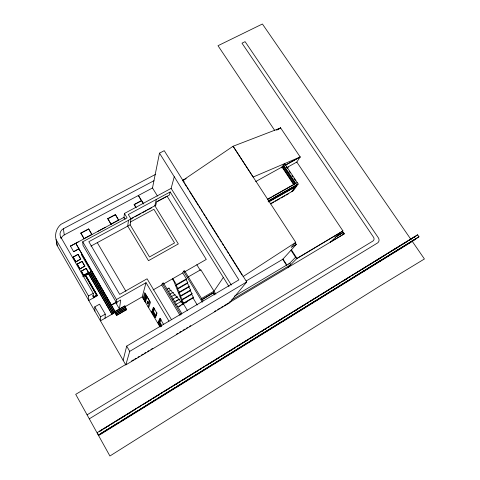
<?xml version="1.0" encoding="UTF-8"?>
<svg xmlns="http://www.w3.org/2000/svg" width="480" height="480" viewBox="0 0 480 480"><rect width="100%" height="100%" fill="white"/><g stroke="black" fill="none" stroke-linecap="round" stroke-linejoin="round"><path stroke-width="0.72" d="M97.638 231.492L105.306 227.358M105.054 318.204L105.27 314.124L99.522 304.182L94.8 306.864L100.542 316.836L100.452 320.85L114.936 312.528L115.062 311.436L75.768 243.312L111.468 305.25L120.702 299.982L119.418 308.934L115.716 302.58M107.802 218.622L111.03 224.274L107.802 218.622L115.398 214.548L118.62 220.182L115.398 214.548M97.302 432.558L98.58 435.576L412.308 241.422L418.962 236.748L417.618 234.804L97.302 432.558L97.302 433.272M88.44 273.372L111.978 314.232L88.452 273.654L91.368 271.014L115.596 312.696L116.622 315.432L126.432 309.78L125.082 307.476M112.002 314.01L113.022 313.152L89.412 272.466M123.924 218.022L124.416 213.486L171.126 188.388L174.258 176.742M113.022 313.152L114.042 312.294L90.384 271.56M111.51 304.788L116.148 302.142L116.454 299.532L82.746 241.8L127.068 217.884L124.416 213.486M117.024 301.98L116.844 303.462L116.124 302.226M128.49 220.242L127.734 226.116L148.506 260.67L178.32 243.936L154.866 205.74L156.276 199.446M130.248 222.102L153.906 209.28L174.54 242.94L149.502 256.962L130.14 224.814L130.95 218.91L128.298 214.512L170.178 191.964L229.002 286.566M135.96 207.69L134.184 204.486L141.624 200.496L143.796 204.054M141.624 200.496L141.57 200.838L138.342 195.432L141.582 200.736L134.154 204.72M126.42 309.846L124.944 305.766L115.062 311.436M157.488 196.068L152.496 187.98L159.486 153.15L164.238 150.678L246.72 281.97L229.308 303.048L125.784 364.908L57.192 245.61L56.082 239.616A16.248 15.396 -8.5 0 1 60.852 224.394L155.73 174.27M123.126 360.282L126.684 346.122L238.86 279.906L159.486 153.15M170.178 191.964L169.344 195.066L156.534 201.978L155.79 205.242L130.152 219.108M124.74 306.894L142.206 296.868L146.04 282.684L168.96 321.12M143.106 298.386L144.708 292.632L150.45 302.298L148.65 307.74M143.67 299.34L145.224 293.856L149.79 301.536L148.08 306.786M144.234 300.294L145.812 294.84M125.784 364.908L129.72 351.366L246.72 281.97M144.69 301.056L146.28 295.626M144.972 301.53L146.568 296.118M145.422 302.298L147.036 296.904M147.126 302.736L147.936 301.176L148.572 302.25L147.756 303.804L147.126 302.736L147.516 302.508M147.756 303.804L148.572 302.25M151.728 311.88L153.396 307.254L156.936 313.218L155.16 317.676L151.728 311.88L152.406 311.484L153.852 307.512M153.102 289.95L161.766 284.976L162.33 283.428L163.35 282.84L181.782 313.476M156.924 312.864L155.496 316.464L152.856 312.018L154.218 308.31M152.856 312.018L153.534 311.622L154.686 308.526M168.666 288.75L168.954 288.048L170.664 290.886M160.452 326.604L158.034 322.524L159.9 318.204L163.47 324.21M158.034 322.524L158.808 322.068L160.428 318.354M161.544 326.448L159.27 322.608L160.752 319.248M174.72 295.218L172.986 292.344L172.68 293.04L170.964 290.184L168.408 291.666M181.728 305.088L182.952 304.374L183.666 303.042L181.884 300.09L182.238 299.406L180.45 296.442L180.798 295.74L179.004 292.776L179.352 292.056L177.552 289.08L177.894 288.342L176.088 285.36L176.424 284.604L186.384 278.856L182.766 272.922L183.534 271.218L184.53 270.642L203.016 300.9M159.27 322.608L159.852 322.266L161.052 319.572M116.928 420.54L115.476 421.722M182.952 304.374L181.182 301.44L180.834 302.112L179.07 299.196L178.854 299.634L177.102 296.73L176.778 297.414L175.038 294.528L171.174 296.772M176.088 285.36L186.006 279.636L186.384 278.856M119.214 419.124L117.876 420.24M177.552 289.08L187.428 283.356L187.812 282.6L186.006 279.636M179.004 292.776L188.844 287.052L189.228 286.314L187.428 283.356M182.238 304.374L182.67 303.576L174 281.562L172.578 279.21L172.812 278.64L176.424 284.604M180.45 296.442L190.248 290.73L190.644 290.004L188.844 287.052M181.884 300.09L191.646 294.378L192.042 293.67L190.248 290.73M177.792 306.948L193.032 298.002L193.434 297.318L191.646 294.378M281.484 167.886L283.398 164.832L284.886 164.01L298.194 184.02L293.364 190.722L270.396 203.73M282.684 167.406L283.632 165.894L294.99 182.988L293.976 184.422L282.684 167.406L284.058 165.984M284.202 165.102L284.886 164.01M296.412 162.654L300.174 156.978L280.656 127.95L233.088 146.25L182.664 180.48L183.876 182.412M223.332 277.446L214.008 291.156L201.534 298.506M202.002 299.79L213.66 292.644L214.77 294.444M268.302 201.954L294.75 187.014L295.764 185.598L268.542 200.964M136.254 408.606L132.762 411.042M138.51 407.214L138.126 407.736L139.974 406.596M229.23 302.646L230.4 301.224M156.948 396.108L157.512 395.484M285.408 165.162L300.174 156.978L253.134 177.042L233.088 146.25L295.746 242.37L291.198 247.422L296.31 244.41L295.278 242.826M246.144 280.986L282.738 259.308L296.31 244.41M288.816 264.228L295.542 257.256M288.03 267.522L296.964 258.378L342.954 230.976L296.814 162.048L286.716 167.652M173.328 385.992L174.042 385.278M176.226 383.928L175.5 384.654L180.462 381.588M330.288 242.28L340.5 232.614M342.954 230.976L296.544 258.804L290.994 250.242M224.088 305.718L344.352 233.778L343.392 232.338L337.002 236.25M191.634 374.688L192.51 373.872L99.624 431.22M193.77 373.374L194.664 372.546M210.702 362.64L209.67 363.552L210.72 362.904M212.826 361.332L211.776 362.25L219.294 357.606M227.442 352.578L228.63 351.57M229.92 350.958L230.724 350.28M245.406 341.394L246.3 340.662M248.358 339.39L247.002 340.5L248.91 339.324M262.224 331.098L263.712 329.916M264.738 329.454L265.74 328.662M280.326 319.74L277.992 321.36M281.232 319.362L282.87 318.084M297.786 308.874L296.022 310.23L299.76 307.656M313.512 299.298L314.46 298.578M316.404 297.378L314.496 298.818L315.744 298.05M329.886 289.182L330.9 288.426M332.82 287.244L330.78 288.762L332.01 288M347.112 278.418L344.958 280.008L346.836 278.85M347.382 278.448L349.002 277.254M361.392 269.796L363.096 268.548M364.392 267.816L362.676 269.064L363.93 268.29M376.47 260.55L378.864 258.816M378.3 259.422L380.7 257.682M392.406 250.656L394.41 249.216M396.228 248.094L393.708 249.906L401.136 245.316M413.874 237.3L414.936 236.544L193.044 373.542M414.006 237.372L417.618 234.804M243.048 276.6L295.746 242.37M100.236 431.13L102.78 429.564M104.046 428.778L106.584 427.212M107.856 426.426L109.758 425.25M111.666 424.074L113.568 422.898M120.258 418.764L125.262 415.68M126.51 414.906L131.514 411.816M144.282 403.932L145.512 403.17M146.742 402.414L151.674 399.366M152.904 398.61L154.752 397.47M155.298 397.128L156.402 396.45M157.578 395.718L159.468 394.554M161.358 393.384L162.618 392.61M164.508 391.44L166.398 390.276M167.658 389.496L169.548 388.326M171.438 387.162L172.698 386.382M173.874 385.662L174.954 384.99M181.704 380.82L186.672 377.754M187.908 376.992L191.016 375.072M195.678 372.192L197.586 371.016M199.494 369.834L201.402 368.658M203.31 367.482L204.582 366.696M206.49 365.514L208.398 364.338M220.548 356.832L225.564 353.736M229.518 351.294L233.226 349.008M234.462 348.246L235.698 347.484M236.928 346.716L241.872 343.668M243.108 342.906L244.962 341.76M245.472 341.442L246.492 340.812M250.812 338.148L255.882 335.016M257.154 334.23L259.686 332.664M260.958 331.884L263.736 330.168M264.864 329.466L266.742 328.308M267.99 327.54L269.868 326.382M271.116 325.608L272.994 324.45M274.866 323.292L276.12 322.518M279.738 320.28L280.734 319.668M281.844 318.984L283.08 318.222M284.31 317.46L286.164 316.32M287.394 315.558L289.242 314.412M291.09 313.272L292.326 312.51M293.556 311.748L295.404 310.608M299.88 307.842L302.418 306.276M303.69 305.496L305.592 304.32M306.858 303.534L308.76 302.364M310.662 301.188L312.564 300.012M316.998 297.276L318.87 296.118M320.748 294.96L325.752 291.87M327 291.096L328.878 289.938M333.246 287.244L335.094 286.098M336.33 285.336L340.644 282.672M342.492 281.532L343.728 280.77M348.744 277.668L350.652 276.492M352.56 275.316L353.832 274.53M355.104 273.744L357.648 272.172M358.92 271.386L360.822 270.21M365.184 267.516L367.068 266.358M368.946 265.194L370.83 264.03M372.084 263.256L373.962 262.098M375.216 261.324L380.154 258.276M381.39 257.508L385.722 254.838M387.576 253.692L388.812 252.924M390.048 252.162L391.908 251.016M402.378 244.554L406.71 241.878M408.564 240.726L409.806 239.964M411.042 239.202L412.278 238.434M98.61 434.922L418.962 236.748M89.292 418.83L377.466 243.018A4.074 3.648 43.8 0 0 378.324 237.756L245.094 41.652L241.986 43.182L373.518 237.198A2.994 2.688 43.6 0 1 372.882 241.068L87.078 414.834M335.478 237.054L343.392 232.338M231.822 299.892L290.784 264.702L289.812 263.19L234.306 296.274M330.582 241.998L344.352 233.778M126.462 364.038L75.72 394.35L109.908 456L379.122 286.482L424.41 258.978L412.308 241.422M131.598 360.966L133.524 359.82M134.808 359.052L136.092 358.284M138.024 357.132L139.308 356.364M141.234 355.212L143.16 354.06M144.444 353.292L145.728 352.53M147.654 351.378L148.938 350.61M150.87 349.458L152.796 348.306M176.562 334.11L177.846 333.342M179.772 332.19L181.056 331.422M182.982 330.276L184.908 329.124M186.192 328.356L187.476 327.588M189.408 326.436L190.692 325.668M214.458 311.472L215.742 310.704M217.668 309.552L219.594 308.406M220.878 307.638L222.804 306.486M201.66 299.718L213.66 292.644M175.686 304.656L181.182 301.44M183.666 303.042L193.434 297.318M184.986 303.06L186.924 301.92M179.286 306.522L180.51 305.808M174.21 302.034L179.07 299.196M176.268 301.146L178.206 300.012M182.238 299.406L192.042 293.67M179.352 292.056L189.228 286.314M172.578 299.364L177.102 296.73M180.798 295.74L190.644 290.004M177.894 288.342L187.812 282.6M169.782 294.204L172.986 292.344M167.046 289.146L168.954 288.048M187.698 277.236L200.784 269.688L215.874 294.186M114.042 312.294L124.89 306.066M163.404 284.04L182.766 272.922M184.398 271.986L206.28 259.428L167.052 196.152L156.936 201.618M115.596 312.696L125.454 307.032M115.56 312.984L125.4 307.326M116.124 313.956L125.964 308.292M116.088 314.238L125.91 308.586M116.652 315.21L126.474 309.552M100.542 316.836L105.27 314.124M116.454 299.532L146.04 282.684M294.324 188.148L291.87 191.574L296.706 184.86L283.398 164.832M270.69 203.892L273.936 202.056M275.238 201.318L279.78 198.744M281.082 198.006L284.976 195.798M286.278 195.066L288.228 193.962M83.394 276.426L85.29 275.376L96.696 295.092L93.522 296.88L92.79 295.602M94.164 296.838L95.43 296.124M267.444 199.278L297.192 182.508M93.348 297.486L97.314 295.254L85.47 274.782L82.638 276.342M267.546 199.428L271.434 197.238M272.73 196.506L294.762 184.086M97.314 295.254L97.314 295.71L88.77 300.528L88.524 295.968L56.082 239.616M268.044 201.036L298.194 184.02M269.358 201.528L296.718 186.078M88.524 295.968L93.246 293.316L60.78 237.114A6.474 6.12 -9.2 0 1 63.378 228.756L153.96 180.708M287.238 167.742L288.552 167.016M83.634 275.37L88.554 272.466L86.202 268.41L81.27 271.128L83.634 275.37L88.554 272.466M85.494 275.214L90.222 272.598M97.314 295.71L85.5 275.286L88.452 273.654M83.418 276.78L85.29 275.376M255.684 181.566L282.396 166.806M285.654 165.012L300.15 157.002M81.288 271.308L86.202 268.41M79.926 268.95L84.84 266.064L82.116 261.372L77.19 264.066L79.926 268.95L84.84 266.064M75.852 261.906L80.76 259.032L78.048 254.358L73.128 257.034L75.852 261.906L80.76 259.032M77.208 264.252L82.116 261.372M73.152 257.226L78.048 254.358M78.858 248.694L73.644 251.724L78.87 248.898M90.942 246.096L130.14 224.814M133.686 217.488L88.83 241.692L119.688 294.36L147.072 278.796L171.492 319.674M135.006 216.774L140.94 213.564M142.26 212.85L146.22 210.708M147.534 209.994L151.494 207.858M184.644 179.454L182.682 180.51L186.24 178.614M125.118 219.186L123.996 217.332L70.416 246.15L78.252 241.932M84.084 238.572L91.848 234.39L88.614 228.9L80.862 233.052L84.102 238.782L80.862 233.052M111.042 224.052L118.644 219.96M80.874 233.268L87.978 229.464M107.796 218.844L114.75 215.118M278.016 129.366L280.656 127.95M61.242 238.518A6.306 5.976 -10 0 1 64.272 234.912L152.496 187.98M410.994 239.514L262.41 24L218.004 45.708L274.764 130.53M342.252 231.39L343.722 233.586M286.338 166.902L287.556 168.732M289.176 171.174L290.394 173.004M292.014 175.44L292.824 176.664M294.042 178.494L295.668 180.93M283.422 166.998L294.72 184.008M282.024 167.022L293.796 184.824M294.252 186.264L294.75 187.014M291.396 249.798L296.964 258.378M282.972 259.044L286.92 265.17M282.738 259.308L286.68 265.422M183.156 180.27L184.11 181.794M184.674 183.678L186.264 186.21M187.062 187.482L188.658 190.014M189.45 191.28L198.21 205.218M199.002 206.49L200.196 208.386M200.994 209.658L202.584 212.19M203.382 213.456L204.972 215.994M205.77 217.26L207.36 219.792M208.158 221.064L218.904 238.17M219.702 239.436L221.292 241.968M222.09 243.24L223.686 245.772M224.478 247.044L226.074 249.582M226.872 250.854L228.468 253.392M229.266 254.664L242.028 274.98M171.126 188.388L231.324 285.048M196.836 264.72L200.37 270.45M213.348 293.106L214.452 294.9M141.93 201.432L143.01 203.208M183.534 271.218L202.362 302.178M193.032 298.002L197.274 304.98M134.184 204.486L135.996 207.456M183.306 303.714L187.542 310.722M182.67 303.576L183.042 304.2M162.33 283.428L181.146 314.712M161.766 284.976L180.03 315.372M147.54 301.404L148.176 302.478M153.534 311.622L156.174 316.062M159.852 322.266L161.748 325.464M158.808 322.068L161.226 326.148M152.406 311.484L155.838 317.28M142.206 296.868L160.062 327.012M97.284 242.652L125.904 291.294M116.148 302.142L82.974 245.268L82.746 241.8M91.032 271.314L81.456 254.832L81.282 252.606M114.936 312.534L116.622 315.432M90.396 271.92L114.012 312.588M89.424 272.826L112.992 313.44M78.066 254.556L80.772 259.218M82.47 262.146L84.852 266.25M86.214 268.596L88.56 272.646M70.392 245.946L73.644 251.724M126.684 346.122L129.72 351.366M85.314 275.73L96.696 295.41L96.696 295.092M73.128 257.034L75.834 261.72M77.19 264.066L79.908 268.77M81.27 271.128L83.622 275.19M92.796 295.926L93.528 297.198M60.78 237.114L60.99 238.434M63.378 228.756L64.272 234.912M85.47 274.782L85.5 275.286M88.614 228.9L91.848 234.39M93.246 293.316L93.36 297.936M94.8 306.864L94.872 311.136M57.192 245.61A15.816 15.018 -9.4 0 1 56.706 241.59M100.932 433.572L118.236 422.868L100.932 433.572M120.528 421.452L120.306 421.842L137.568 410.91L120.528 421.452M139.824 409.512L139.422 410.01L156.606 399.126L139.824 409.512M158.826 397.758L158.256 398.358L175.356 387.528L158.826 397.758M177.546 386.172L176.802 386.88L193.83 376.098L177.546 386.172M195.984 374.766L195.078 375.576L212.028 364.842L195.984 374.766M214.152 363.528L213.09 364.434L229.956 353.748L214.152 363.528M232.05 352.452L230.832 353.454L247.626 342.816L232.05 352.452M249.69 341.544L248.322 342.63L265.038 332.046L249.69 341.544M267.072 330.786L265.56 331.968L282.204 321.426L267.072 330.786M284.202 320.19L282.552 321.45L299.118 310.962L284.202 320.19M301.092 309.744L299.304 311.088L315.798 300.648L301.092 309.744M317.742 299.442L315.816 300.864L332.238 290.472L317.742 299.442M334.158 289.284L332.106 290.79L348.45 280.446L334.158 289.284M350.34 279.276L348.162 280.854L364.434 270.552L350.34 279.276M366.3 269.4L364.002 271.05L380.202 260.802L366.3 269.4M382.044 259.662L379.626 261.384L395.754 251.178L382.044 259.662M397.566 250.056L395.034 251.85L416.274 238.482L397.566 250.056M280.644 127.908L276.732 130.008L280.644 127.908"/></g></svg>
